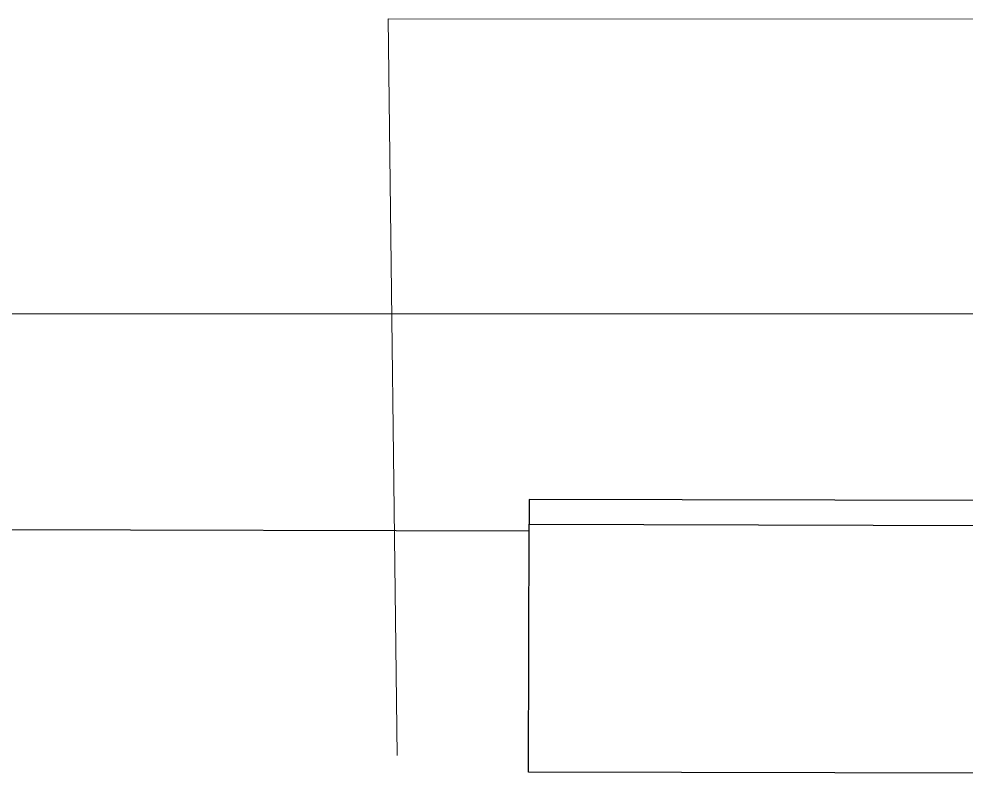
# Model space of a CAD drawing. Header units: inches. Extents: x 164.3 to 247.9, y 15.6 to 56.7.
# Drawn here: x 234.575 to 235.175, y 29.654 to 30.133 of the extents above; entities that cross this region are included whole.
import ezdxf

# ---------------------------------------------------------------- set-up
doc = ezdxf.new("R2010")
doc.units = ezdxf.units.IN
doc.header["$MEASUREMENT"] = 0
doc.layers.get('0').update_dxf_attribs({"lineweight": 0})
doc.layers.add('WALL 1 100', color=250, linetype='Continuous', lineweight=9)
doc.layers.add('провода', color=1, linetype='Continuous', lineweight=5)

msp = doc.modelspace()

# ---------------------------------------------------------------- linework, layer by layer
at = {"color": 7, "linetype": 'ByBlock', "lineweight": -2}
for p, q in [((234.89813, 29.8289), (234.89809, 29.81321)), ((235.68285, 29.827), (234.89813, 29.8289)), ((234.44444, 29.81012), (234.89808, 29.80902)), ((234.89771, 29.65627), (234.89809, 29.81321)), ((234.89809, 29.81321), (235.68282, 29.81131)), ((235.68244, 29.65437), (234.89771, 29.65627))]:
    msp.add_line(p, q, dxfattribs=at)
at = {"layer": 'WALL 1 100', "color": 0}
msp.add_line((247.77369, 29.94655), (234.16293, 29.94655), dxfattribs=at)
at = {"layer": 'провода', "color": 1}
for p, q in [((234.81455, 29.66684), (234.80869, 30.13327)), ((234.80869, 30.13327), (247.83246, 30.13098))]:
    msp.add_line(p, q, dxfattribs=at)

doc.saveas('drawing.dxf')
